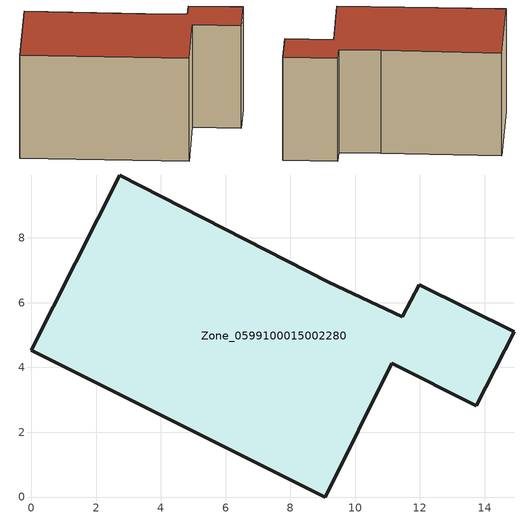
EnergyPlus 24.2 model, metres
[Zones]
Zone_0599100015002280
 floor ground (C_G): 11.13,4.12 9.08,0 0,4.53 2.73,9.94 9.18,6.63 11.45,5.56 11.98,6.56 14.91,5.09 13.74,2.82 z1.09
 wall outside (C_F): 9.08,0 11.13,4.12 13.74,2.82 14.91,5.09 11.98,6.56 11.45,5.56 9.18,6.63 2.73,9.94 0,4.53 9.08,0 z1.09:7.92
 roof outside (C_R): 13.74,2.82 14.91,5.09 11.98,6.56 11.45,5.56 9.18,6.63 2.73,9.94 0,4.53 9.08,0 11.13,4.12 z7.92
[BUILDING]
Pand.0599100015002280: North Axis=0; Terrain=City; Loads Convergence Tolerance Value=0.04; Temperature Convergence Tolerance Value=0.4; Solar Distribution=FullExterior; Maximum Number of Warmup Days=25; Minimum Number of Warmup Days=1
[Site:Location]
Rotterdam.The.Hague.AP_ZH_NLD Design_Conditions: Latitude=51.96; Longitude=4.45; Time Zone=1; Elevation=-4.5
[SITE:GROUNDTEMPERATURE:BUILDINGSURFACE]
18, 18, 18, 18, 18, 18, 18, 18, 18, 18, 18, 18
[MATERIAL] Thermal Absorptance=0.9; Solar Absorptance=0.7; Visible Absorptance=0.7
Name | Roughness | Thickness | Conductivity | Density | Specific Heat
G.TI.1946-1964 | MediumSmooth | 0.15 | 1 | 540 | 1210
F.TI.1946-1964 | Rough | 0.3 | 0.857143 | 1920 | 840
R.TI.1946-1964 | MediumRough | 0.2 | 0.277778 | 1500 | 1000
[CONSTRUCTION]
C_G: G.TI.1946-1964
C_F: F.TI.1946-1964
C_R: R.TI.1946-1964
[ZONE]
Zone_0599100015002280: Type=1; Multiplier=1; Ceiling Height=Autocalculate; Volume=Autocalculate; Floor Area=autocalculate; Part of Total Floor Area=Yes
[ZONEINFILTRATION:DESIGNFLOWRATE]
Infil_Zone_0599100015002280: Zone or ZoneList or Space or SpaceList=Zone_0599100015002280; Schedule=AlwaysOn; Design Flow Rate Calculation Method=Flow/Area; Flow Rate per Floor Area=0.003; Constant Term Coefficient=1; Temperature Term Coefficient=0; Velocity Term Coefficient=0; Velocity Squared Term Coefficient=0
[HVACTEMPLATE:ZONE:IDEALLOADSAIRSYSTEM]
Zone_0599100015002280: Maximum Heating Supply Air Temperature=50; Minimum Cooling Supply Air Temperature=13; Maximum Heating Supply Air Humidity Ratio=0.0156; Minimum Cooling Supply Air Humidity Ratio=0.0077; Heating Limit=NoLimit; Cooling Limit=NoLimit; Dehumidification Control Type=ConstantSensibleHeatRatio; Cooling Sensible Heat Ratio=0.7; Dehumidification Setpoint=60; Humidification Control Type=None; Humidification Setpoint=30; Outdoor Air Method=None; Outdoor Air Flow Rate per Person=0.00944; Outdoor Air Flow Rate per Zone Floor Area=0; Outdoor Air Flow Rate per Zone=0; Demand Controlled Ventilation Type=None; Outdoor Air Economizer Type=NoEconomizer; Heat Recovery Type=None; Sensible Heat Recovery Effectiveness=0.7; Latent Heat Recovery Effectiveness=0.65
[ZONECONTROL:THERMOSTAT]
ThermostatControl_Zone_0599100015002280: Zone or ZoneList=Zone_0599100015002280; Control Type Schedule=DualSetpointControlType; Control 1=Thermostat_Zone_0599100015002280; Temperature Difference Between Cutout And Setpoint=0
[THERMOSTATSETPOINT:DUALSETPOINT]
Thermostat_Zone_0599100015002280: Heating Setpoint Temperature Schedule=HeatingSetpoint_Zone_0599100015002280; Cooling Setpoint Temperature Schedule=CoolingSetpoint_Zone_0599100015002280
[SCHEDULE:COMPACT]
HeatingSetpoint_Zone_0599100015002280: Through: 12/31, For: AllDays, Until: 24:00, 21
CoolingSetpoint_Zone_0599100015002280: Through: 12/31, For: AllDays, Until: 24:00, 24
DualSetpointControlType: Through: 12/31, For: AllDays, Until: 24:00, 4
AlwaysOn: Through: 12/31, For: AllDays, Until: 24:00, 1
